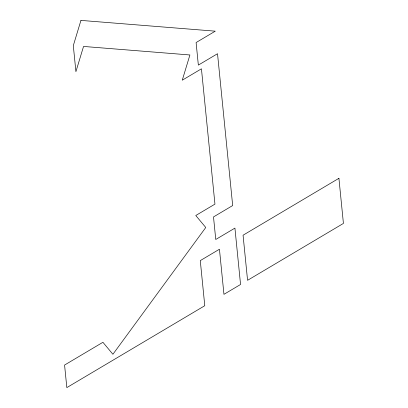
<?xml version="1.0" encoding="UTF-8"?>
<svg xmlns="http://www.w3.org/2000/svg" width="408" height="408" viewBox="0 0 408 408"><rect width="100%" height="100%" fill="white"/><g stroke="black" fill="none" stroke-linecap="round" stroke-linejoin="round"><path stroke-width="0.61" d="M80.942 20.4L73.307 45.62L75.908 71.66L83.543 46.441L189.909 54.973L182.269 80.192L201.44 68.814L214.95 204.127L195.779 215.506L205.765 227.491L112.909 354.277L102.918 342.292L64.576 365.048L66.83 387.6L204.78 305.714L200.277 260.61L219.448 249.232L223.951 294.336L240.552 284.483L234.926 228.103L215.756 239.481L213.506 216.929L232.677 205.55L217.52 53.723L198.349 65.102L196.1 42.549L215.271 31.171L80.942 20.4M338.921 178.316L243.066 235.212L247.569 280.316L343.424 223.421L338.921 178.316"/></g></svg>
